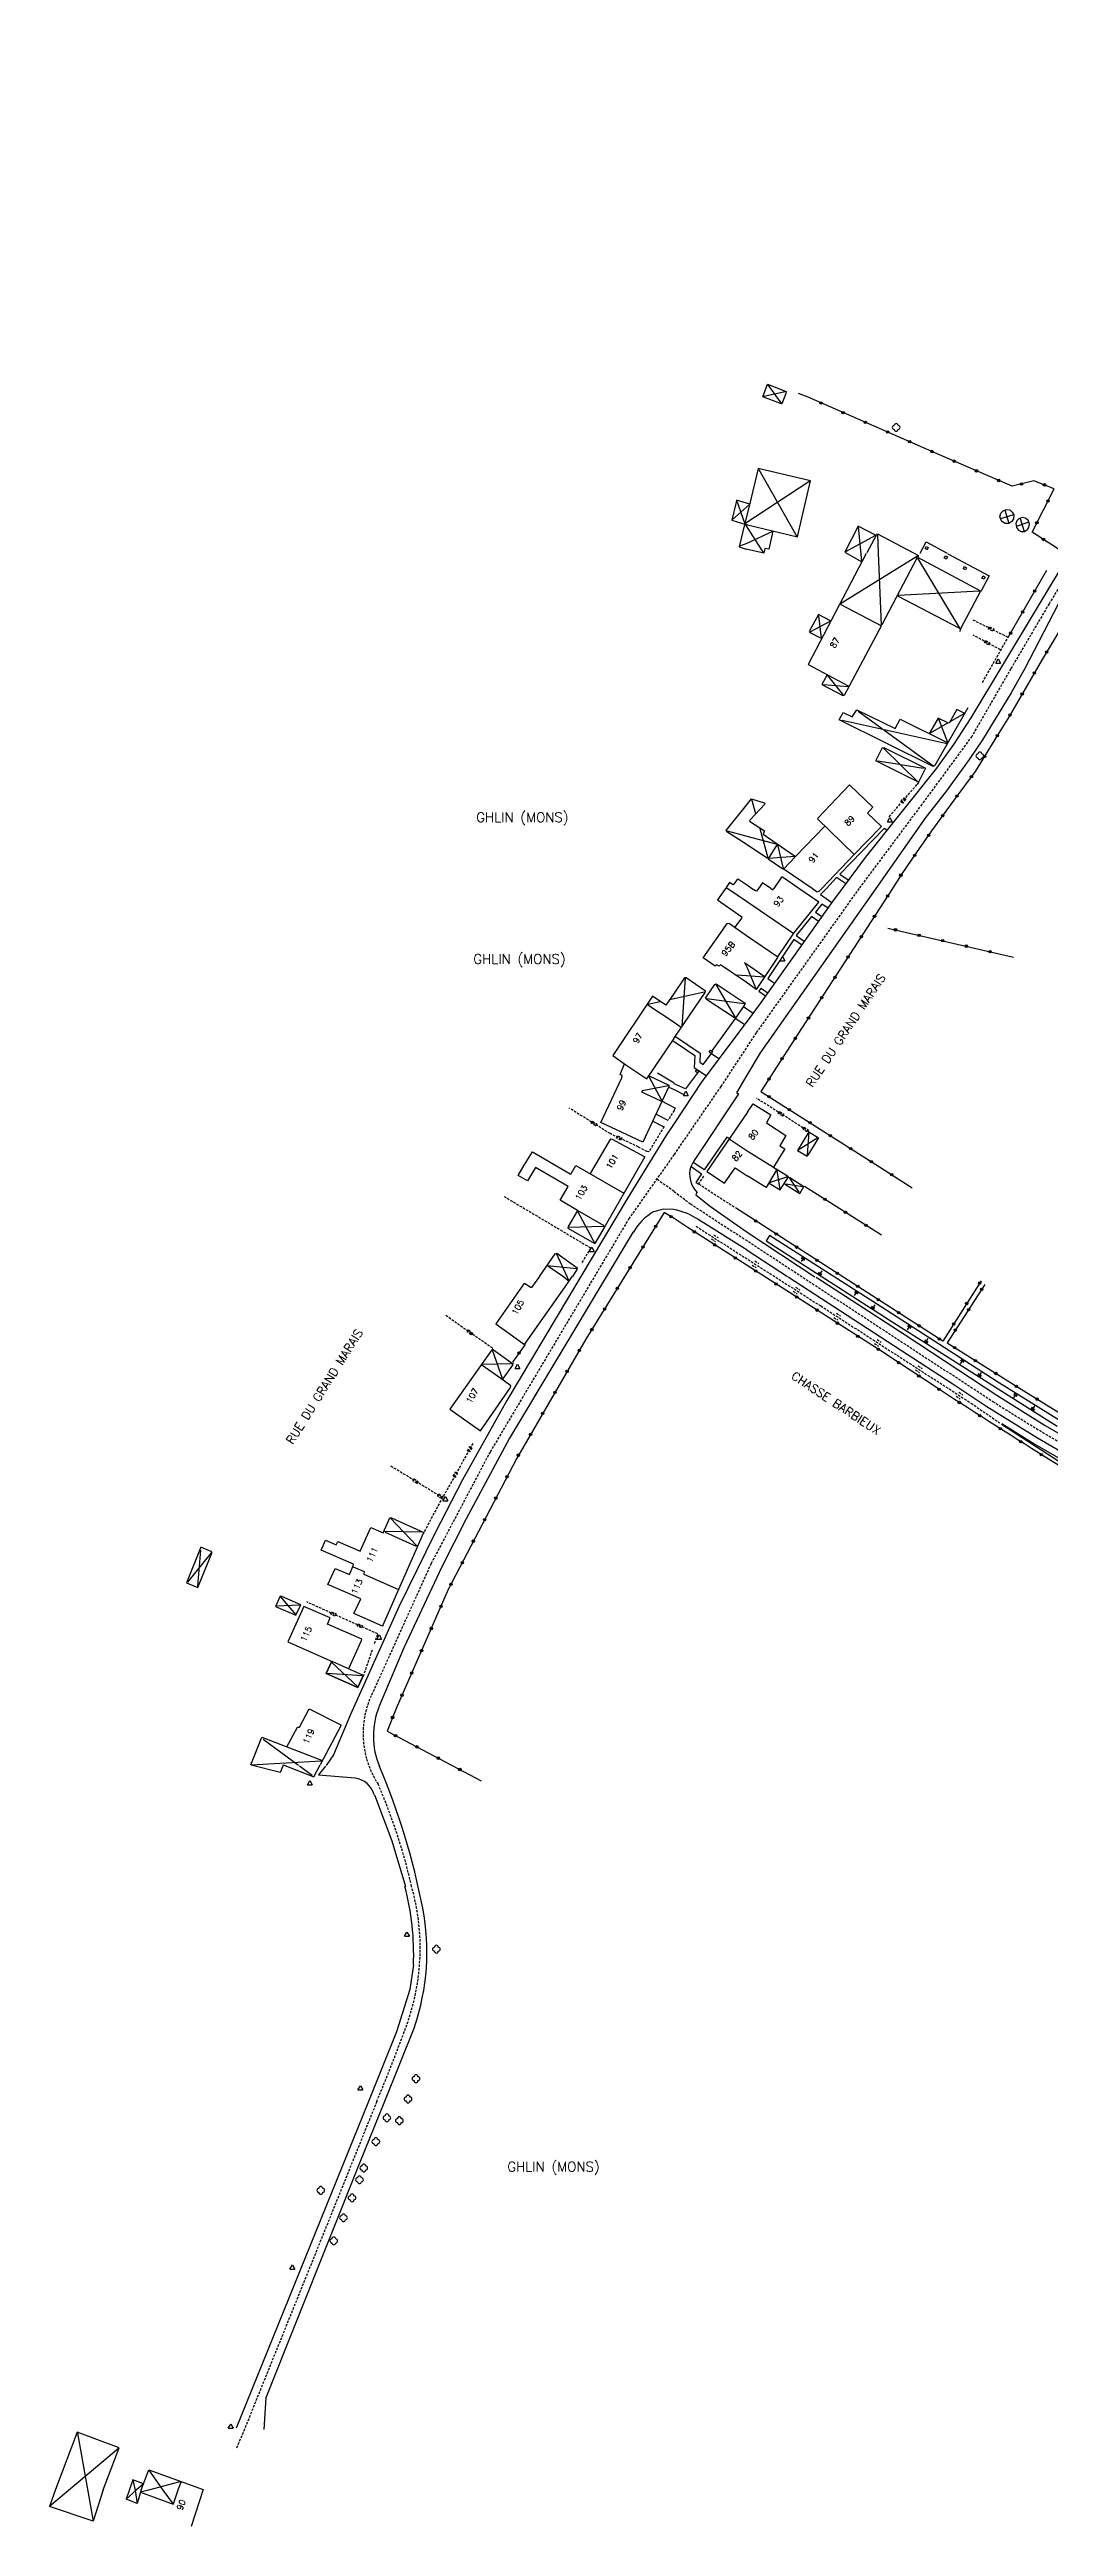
# Model space of a CAD drawing. Header units: millimetres. Extents: x 115017 to 116000, y 128154 to 129000.
# Drawn here: x 115371 to 115578, y 128162 to 128673 of the extents above; entities that cross this region are included whole.
import ezdxf
from ezdxf.enums import TextEntityAlignment as Align

# ---------------------------------------------------------------- set-up
doc = ezdxf.new("R2010")
doc.units = ezdxf.units.MM
doc.linetypes.add('DASHED', pattern=[0.75, 0.5, -0.25])
for name, color, linetype in [('W0001', 6, 'DASHED'), ('W0008', 7, 'CONTINUOUS'), ('W0100', 7, 'CONTINUOUS'), ('W0112', 1, 'DASHED'), ('W0211', 2, 'CONTINUOUS'), ('W0220', 5, 'DASHED'), ('W0300', 7, 'CONTINUOUS'), ('W0310', 3, 'CONTINUOUS'), ('W0322', 7, 'CONTINUOUS'), ('W0471', 7, 'CONTINUOUS'), ('W0980', 7, 'CONTINUOUS'), ('W0989', 7, 'CONTINUOUS'), ('W0991', 7, 'CONTINUOUS')]:
    doc.layers.add(name, color=color, linetype=linetype)
doc.styles.get("Standard").update_dxf_attribs({"font": 'romans.shx', "width": 0.85})

msp = doc.modelspace()

# ---------------------------------------------------------------- linework, layer by layer
at = {"layer": 'W0001'}
for points in [[(115930.58, 128677.53), (115924.97, 128626.89), (115923.65, 128617.47), (115914.77, 128616.44), (115893.81, 128615.41), (115863.09, 128615, -0.055156), (115826.21, 128620.05, -0.02367), (115821.3, 128621.54, 0.014724), (115793.95, 128629.88, 0.034391), (115774.26, 128632.69), (115731.42, 128636.74), (115695.21, 128640.19, 0.144771), (115666.57, 128635.65, 0.047945), (115642.74, 128621.36), (115620.83, 128606.36), (115615.16, 128602.1), (115609.28, 128597.24, 0.059359), (115586.16, 128573.15), (115577.34, 128558.65), (115569.44, 128545.23), (115561.41, 128531.34), (115551.1, 128517.32), (115538.16, 128500)], [(115500, 128445.17), (115490.73, 128432.02), (115462.06, 128383.85), (115449.9, 128360.86), (115437.56, 128333.64, 0.177905), (115436.6, 128320.6, 0.075324), (115438.97, 128315.43, -0.046319), (115445.88, 128294.33, -0.159488), (115444.73, 128265.35, -0.009469), (115438.69, 128250)], [(115500, 128437.56), (115503.4, 128435.01), (115565.78, 128394.26, 0.012851), (115583.88, 128383.35, 0.050188), (115619.28, 128367.17), (115661.75, 128352.32), (115705.15, 128337.08), (115752.26, 128320.52), (115801.64, 128303.1), (115853.07, 128284.86), (115862.91, 128281.54)], [(115438.69, 128250), (115411.42, 128182.5), (115409.72, 128178.47, 0.315305), (115409.72, 128178.47, 0.837911)]]:
    msp.add_lwpolyline(points, format="xyb", dxfattribs=at)
for points in [[(115538.16, 128500), (115516.94, 128470.25), (115509.64, 128459.15), (115500, 128445.17)], [(115500, 128437.56), (115496.41, 128440.08)]]:
    msp.add_lwpolyline(points, dxfattribs=at)
at = {"layer": 'W0008'}
for points in [[(115581.61, 128569.12), (115561.24, 128535.18), (115557.64, 128529.69), (115554.14, 128524.77), (115539.44, 128506.39), (115534.66, 128500)], [(115585.28, 128569.1), (115579.18, 128558.42), (115572.38, 128545.31), (115569.54, 128540.33), (115563.64, 128530.61), (115560.9, 128526.55), (115555.98, 128519.82), (115551.93, 128514.7), (115541.59, 128500)], [(115541.59, 128500), (115517.76, 128466.09), (115515, 128461.55)], [(115534.66, 128500), (115532.66, 128497.33), (115517.75, 128476.31), (115515.07, 128472.65)], [(115515.07, 128472.65), (115505.75, 128460.22), (115500, 128451.54)], [(115512.87, 128457.87), (115513.28, 128457.68), (115503.99, 128443.7), (115503.48, 128442.63)], [(115515, 128461.55), (115512.87, 128457.87)], [(115500, 128451.54), (115498.46, 128449.21), (115490.35, 128436.04), (115480.78, 128420.01)], [(115504.73, 128437.32), (115504.48, 128436.88), (115507.5, 128434.47), (115515.06, 128429.19)], [(115499.87, 128433.85), (115497.79, 128433.88), (115495.83, 128433.34)], [(115515.06, 128425.43), (115505, 128431.81)], [(115491.59, 128429.21), (115486, 128419.97)], [(115515.06, 128429.19), (115529.06, 128419.99)], [(115515.06, 128425.43), (115523.38, 128420.05)], [(115480.78, 128420.01), (115465.54, 128394.45), (115456.35, 128378.1), (115450.65, 128367.09), (115443.23, 128351.97), (115433.29, 128329.78), (115429.75, 128321.49), (115428.23, 128319.27)], [(115486, 128419.98), (115466.08, 128386.74), (115457.13, 128370.1), (115452.1, 128360.23), (115444.3, 128343.5), (115439.18, 128331.49)], [(115523.56, 128419.94), (115557.5, 128397.92), (115564.48, 128393.26), (115574.96, 128386.79), (115584.2, 128381.41)], [(115529.34, 128419.9), (115547.69, 128407.98), (115566.55, 128395.57), (115576.52, 128389.35), (115588.55, 128382.4), (115597.57, 128377.74), (115604.87, 128374.36), (115610.08, 128372.2), (115760.9, 128319.31)], [(115428.14, 128319.15), (115426.69, 128317.33), (115434.27, 128316.71)], [(115438.26, 128313.24), (115441.79, 128303.71), (115444.59, 128294.32)], [(115446.26, 128278.19), (115445.5, 128273.11), (115442.78, 128264.41), (115436.96, 128250)], [(115446.45, 128265.41), (115440.3, 128250)], [(115436.96, 128250), (115436.96, 128250), (115436.96, 128250), (115409.68, 128182.69)], [(115440.3, 128250), (115435.17, 128237.3), (115415.81, 128188.95), (115415.4, 128182.44)]]:
    msp.add_lwpolyline(points, dxfattribs=at)
for centre, radius, start, end in [((115508.59, 128441.14), 5.38, 163.3169, 224.7118), ((115501.21, 128423.92), 10.89, 119.5606, 151.1269), ((115497.41, 128420.28), 13.78, 56.4517, 79.6753), ((115454.12, 128325.35), 16.12, 157.9835, 202.928), ((115433.6, 128311.95), 4.75, 15.1549, 82.3921), ((115304.19, 128261.93), 146.67, 10.9706, 22.928), ((115391.95, 128280.47), 54.36, 357.5582, 14.8193), ((115401.55, 128280.85), 47.49, 341.0058, 10.9166)]:
    msp.add_arc(centre, radius, start, end, dxfattribs=at)
at = {"layer": 'W0100'}
for points in [[(115521.93, 128599.9), (115518.32, 128601.33), (115519.28, 128603.89), (115523.13, 128602.39), (115523.09, 128601.99), (115522.26, 128599.84), (115521.93, 128599.9)], [(115568.29, 128575.23), (115567.57, 128575.63), (115567.22, 128576.57), (115567.42, 128577.36), (115567.86, 128577.82), (115568.47, 128578.06), (115569.23, 128577.99), (115569.76, 128577.56), (115570.05, 128576.96), (115570.01, 128576.16), (115569.65, 128575.62), (115569.07, 128575.23), (115568.29, 128575.23)], [(115573.2, 128574.45), (115573.32, 128575.04), (115573.02, 128575.89), (115572.42, 128576.33), (115571.82, 128576.41), (115571.12, 128576.18), (115570.71, 128575.74), (115570.5, 128575.2), (115570.61, 128574.36), (115571.03, 128573.83), (115571.6, 128573.56), (115572.25, 128573.54), (115572.92, 128573.97), (115573.2, 128574.45)], [(115404.71, 128363), (115404.71, 128363.32), (115402.4, 128364.26), (115399.48, 128356.91), (115401.82, 128355.95), (115404.71, 128363)], [(115419.09, 128354.11), (115418.78, 128354.17), (115417.82, 128352.05), (115422.04, 128350.22), (115423.03, 128352.38), (115419.09, 128354.11)]]:
    msp.add_lwpolyline(points, close=True, dxfattribs=at)
for points in [[(115522.93, 128602.32), (115518.49, 128601.38)], [(115519.34, 128603.76), (115522.16, 128599.89)], [(115514.58, 128575.11), (115515.13, 128574.92), (115525.45, 128572.46), (115528.14, 128583.99), (115517.37, 128586.52), (115515.59, 128579.06), (115514.55, 128574.98)], [(115517.49, 128586.36), (115525.34, 128572.52)], [(115515.62, 128579.19), (115512.9, 128580.02), (115512.8, 128579.63), (115511.9, 128575.88), (115514.57, 128575.09)], [(115512.9, 128580.02), (115514.58, 128575.11)], [(115527.98, 128583.94), (115514.58, 128575.11)], [(115515.62, 128579.19), (115511.9, 128575.88)], [(115514.55, 128574.98), (115513.44, 128570.38), (115514.88, 128569.93)], [(115514.58, 128575.1), (115518.4, 128569.22)], [(115541.54, 128572.81), (115537.97, 128574.68), (115535.22, 128569.28)], [(115569.99, 128577.02), (115567.35, 128576.15)], [(115568.22, 128577.92), (115569.04, 128575.28)], [(115573.16, 128575.48), (115570.56, 128574.57)], [(115571.37, 128576.2), (115572.23, 128573.57)], [(115515, 128571.11), (115513.5, 128570.5)], [(115520.41, 128573.6), (115519.57, 128569.9), (115518.76, 128570.04), (115518.52, 128569.08), (115514.88, 128569.93)], [(115520.3, 128573.54), (115515, 128571.11)], [(115541.54, 128572.71), (115535.22, 128569.28)], [(115538, 128574.49), (115538.64, 128567.41)], [(115541.71, 128572.74), (115539.75, 128569.16)], [(115541.77, 128572.83), (115541.94, 128573.06), (115550.4, 128568.59)], [(115541.93, 128572.84), (115542.09, 128569.16)], [(115539.65, 128569.02), (115527.65, 128546.14), (115535.94, 128541.76)], [(115550.24, 128568.47), (115534.3, 128558.66)], [(115535.22, 128569.28), (115538.74, 128567.3)], [(115542.1, 128569.06), (115542.74, 128554.33)], [(115542.91, 128554.39), (115550.19, 128568.23), (115563.1, 128561.38)], [(115550.4, 128568.59), (115550.19, 128568.23)], [(115550.22, 128568.07), (115559.1, 128553.3), (115558.87, 128552.9)], [(115546.08, 128560.33), (115546.27, 128560.28)], [(115563.03, 128561.26), (115546.21, 128560.39)], [(115546.24, 128560.22), (115558.71, 128553.67)], [(115563.23, 128561.28), (115559.06, 128553.5)], [(115532.25, 128555.17), (115529.8, 128556.44), (115527.9, 128552.93)], [(115532.24, 128555.05), (115528.01, 128552.83)], [(115529.81, 128556.2), (115530.33, 128551.6)], [(115534.27, 128558.59), (115542.78, 128554.14)], [(115527.95, 128552.96), (115528, 128552.74)], [(115528.01, 128552.77), (115530.46, 128551.5)], [(115542.81, 128554.19), (115536.2, 128541.85), (115535.07, 128539.77), (115534.74, 128539.74)], [(115531.56, 128544.01), (115530.51, 128542), (115534.81, 128539.75)], [(115530.84, 128542), (115535.95, 128541.6)], [(115531.67, 128543.88), (115534.94, 128539.79)], [(115560.62, 128537.21), (115553.78, 128525.32), (115553.45, 128525.13), (115534.06, 128534.77), (115534.91, 128536.26), (115536.74, 128535.36)], [(115534.68, 128534.66), (115556.33, 128529.85)], [(115536.74, 128535.36), (115537.7, 128536.81), (115545.58, 128532.97), (115546.64, 128534.85), (115556.31, 128530.06)], [(115537.95, 128536.5), (115543, 128532.86)], [(115559.86, 128536.12), (115558.34, 128536.86), (115556.73, 128534.08), (115556.48, 128534.1), (115554.5, 128535.07), (115552.77, 128532.12)], [(115556.37, 128534.04), (115552.81, 128532.01)], [(115554.56, 128534.93), (115556.4, 128530.14)], [(115559.79, 128535.98), (115557, 128534.41)], [(115550.39, 128521.93), (115541.62, 128526.31), (115543, 128529.06), (115543.42, 128528.94), (115551.86, 128524.76), (115550.44, 128521.91)], [(115543.1, 128528.94), (115550.45, 128521.85)], [(115543.28, 128532.66), (115553.35, 128525.36)], [(115545.62, 128532.99), (115545.62, 128532.99)], [(115552.83, 128532.2), (115552.62, 128531.91)], [(115541.98, 128526.32), (115546.52, 128525.59)], [(115546.71, 128525.56), (115551.44, 128524.8)], [(115536.2, 128521.35), (115529.66, 128514.49), (115529.62, 128514.32), (115537.14, 128506.99), (115530.45, 128500)], [(115536.22, 128521.34), (115541.01, 128516.72), (115539.9, 128515.52), (115542.72, 128512.85), (115542.66, 128512.62), (115537.08, 128506.93)], [(115550.45, 128521.85), (115550.14, 128521.41)], [(115515.15, 128517.48), (115510.65, 128511.93), (115510.97, 128511.68)], [(115515.13, 128517.45), (115516.01, 128518.49), (115518.81, 128517.54)], [(115518.82, 128517.46), (115515.67, 128514.16), (115515.56, 128513.89), (115518.65, 128511.85), (115518.36, 128511.18), (115525.07, 128506.58), (115522.65, 128504.03)], [(115516, 128518.39), (115516.81, 128515.43)], [(115510.89, 128511.72), (115515.09, 128509.03)], [(115510.93, 128511.9), (115515.03, 128510.8)], [(115515.03, 128510.8), (115521, 128509.19)], [(115515.09, 128509.03), (115519.31, 128506.23)], [(115517.68, 128512.36), (115519.38, 128506.29)], [(115521.19, 128508.95), (115519.41, 128506.13), (115522.45, 128504.07)], [(115521.32, 128508.96), (115522.53, 128504.13)], [(115531.12, 128512.83), (115524.99, 128506.51)], [(115524.9, 128506.55), (115519.5, 128506.19)], [(115528.47, 128500), (115522.54, 128504.02)], [(115510.59, 128500), (115508.96, 128497.65), (115513.95, 128494.17), (115513.92, 128493.89), (115512.53, 128492)], [(115510.79, 128500.28), (115510.59, 128500)], [(115515.13, 128500.59), (115513.3, 128501.86), (115513.07, 128501.89), (115512.21, 128500.73), (115511.45, 128501.19), (115510.78, 128500.22), (115511.1, 128500)], [(115511.1, 128500), (115514.94, 128497.38)], [(115516, 128500), (115515.13, 128500.59)], [(115517.41, 128500), (115517.02, 128499.43), (115516.78, 128499.47), (115516, 128500)], [(115519.96, 128500), (115518.22, 128501.16), (115517.41, 128500)], [(115519.96, 128500), (115520.35, 128499.73), (115520.58, 128500)], [(115525.74, 128500), (115522.36, 128502.29), (115522.18, 128502.29), (115520.58, 128500)], [(115521.41, 128485.87), (115524.74, 128490.75), (115529.88, 128497.18), (115525.74, 128500)], [(115530.45, 128500), (115529.86, 128499.37), (115529.55, 128499.26), (115528.47, 128500)], [(115514.94, 128497.38), (115524.68, 128490.73)], [(115514.85, 128480.65), (115509.59, 128484.27), (115509.34, 128484), (115508.77, 128484.28), (115508.5, 128483.97), (115506, 128485.72), (115511.06, 128492.85), (115511.42, 128492.75), (115514.94, 128490.3)], [(115514.94, 128490.3), (115521.41, 128485.92)], [(115514.53, 128484.72), (115515.15, 128484.31)], [(115514.53, 128484.72), (115515.12, 128483.51)], [(115521.44, 128485.94), (115521.35, 128485.74), (115516.97, 128479.19), (115514.85, 128480.65)], [(115515.12, 128483.52), (115516.86, 128479.39)], [(115515.13, 128484.33), (115518.56, 128481.92)], [(115500, 128478.44), (115498.31, 128475.97), (115495.59, 128477.78), (115487.39, 128465.55), (115490.05, 128463.67), (115490.05, 128463.67)], [(115499.99, 128469.05), (115506.43, 128478.55), (115506.5, 128478.85), (115502.48, 128481.6), (115502.17, 128481.58), (115500, 128478.44)], [(115506.35, 128478.55), (115506.22, 128478.64), (115500, 128477.24)], [(115502.33, 128481.58), (115501.58, 128471.58)], [(115506.73, 128477.2), (115506.52, 128477.41), (115508.4, 128480.21), (115508.66, 128480.32), (115514.64, 128476.39), (115514.54, 128476.03), (115512.66, 128473.27)], [(115508.61, 128480.19), (115512.63, 128473.42)], [(115512.86, 128482.19), (115514.96, 128482.07)], [(115514.96, 128482.07), (115518.52, 128481.8)], [(115494.59, 128476.02), (115500, 128472.41)], [(115497.13, 128476.62), (115494.63, 128476.09)], [(115500, 128477.24), (115499.1, 128477.03)], [(115506.7, 128477.2), (115512.48, 128473.37)], [(115506.73, 128477.35), (115514.48, 128476.29)], [(115490.05, 128463.67), (115494.39, 128460.75), (115500, 128469.06)], [(115500, 128472.41), (115501.56, 128471.37)], [(115494.84, 128461.35), (115498.93, 128459.47), (115498.95, 128459.15), (115493.58, 128447.73), (115484.92, 128451.79), (115489.26, 128460.98), (115489.33, 128461.43), (115488.86, 128461.66), (115489.8, 128463.86)], [(115493.47, 128458.29), (115493.31, 128458.07), (115497.28, 128456.24)], [(115498.85, 128459.34), (115493.45, 128458.27)], [(115494.8, 128461.22), (115497.47, 128456.26)], [(115498.94, 128459.08), (115500, 128458.54)], [(115500, 128458.54), (115502.01, 128457.52)], [(115515.16, 128453.86), (115506.75, 128441.64), (115510.44, 128439.23), (115512.63, 128442.41), (115515.09, 128440.77)], [(115515.16, 128453.86), (115516.31, 128455.62), (115519.99, 128453.33), (115519.06, 128451.68), (115523.08, 128449.11), (115521.8, 128446.96), (115522.82, 128446.32), (115520.54, 128442.57)], [(115482.75, 128441.25), (115486.94, 128448.38), (115487.25, 128448.34), (115493.95, 128444.66), (115485.83, 128430.48), (115483.66, 128426.83)], [(115511.4, 128448.39), (115515.09, 128445.91)], [(115527.8, 128449.81), (115525.47, 128446.01), (115527.43, 128444.81), (115527.59, 128445.14)], [(115529.67, 128448.6), (115525.6, 128446.03)], [(115527.8, 128449.81), (115527.43, 128445.07)], [(115527.8, 128449.81), (115529.8, 128448.59), (115527.6, 128445.05)], [(115485.58, 128430.48), (115480.08, 128433.62), (115476.51, 128435.76), (115478.15, 128438.58), (115471.45, 128442.49), (115469.81, 128439.75), (115467.86, 128440.84), (115469.1, 128442.99), (115470.78, 128445.72), (115478.59, 128441.17), (115478.75, 128441.15), (115479.78, 128442.9), (115489.66, 128437.17)], [(115515.09, 128445.91), (115520.52, 128442.55), (115521.25, 128442.02)], [(115519.61, 128439.23), (115521.91, 128437.86), (115523.6, 128440.54), (115521.09, 128442.15)], [(115521.05, 128441.9), (115518.98, 128438.4), (115515.09, 128440.77)], [(115523.38, 128440.56), (115519.6, 128439.32)], [(115521.19, 128441.89), (115521.8, 128437.99)], [(115522.78, 128439.11), (115523.06, 128438.97)], [(115522.98, 128438.99), (115525.94, 128437.16), (115526.8, 128438.58)], [(115523.03, 128439.13), (115526.49, 128438.61)], [(115523.57, 128440.49), (115523.92, 128440.37)], [(115523.78, 128440.27), (115525.77, 128437.38)], [(115523.86, 128440.43), (115526.78, 128438.59)], [(115480.01, 128433.46), (115478.2, 128430.34), (115478.13, 128430.02), (115483.66, 128426.83)], [(115480.06, 128433.47), (115483.66, 128426.83)], [(115485.54, 128430.35), (115478.18, 128430.13)], [(115472.25, 128420.05), (115475.5, 128424.7), (115475.8, 128424.86), (115480.04, 128421.85), (115479.99, 128421.5), (115479.04, 128420.06)], [(115473.84, 128422.32), (115479.99, 128421.67)], [(115473.92, 128422.28), (115474.18, 128422.11)], [(115474.18, 128422.11), (115477, 128420.14)], [(115475.76, 128424.7), (115478.34, 128419.15)], [(115472.25, 128420.05), (115470.62, 128417.76), (115470.38, 128417.76), (115469.32, 128418.49), (115469.03, 128418.54), (115463.24, 128410.3), (115469.19, 128406.05), (115477.55, 128417.89), (115479.06, 128420.12)], [(115476.98, 128420.15), (115478.31, 128419.15)], [(115462.4, 128404.95), (115453.75, 128392.69), (115460.08, 128388.21), (115466.3, 128397.19), (115466.36, 128397.47), (115464.27, 128398.99), (115460.35, 128401.77)], [(115466.62, 128402), (115460.37, 128401.87)], [(115462.47, 128404.9), (115464.6, 128398.9)], [(115462.5, 128405.1), (115466.72, 128402.12)], [(115466.77, 128402.23), (115466.68, 128401.78), (115464.64, 128398.88)], [(115440.06, 128348.19), (115439.91, 128347.95), (115434, 128350.61), (115435.39, 128353.62), (115428.62, 128356.55), (115430.12, 128359.85), (115433.04, 128358.59), (115433.86, 128360.38), (115433.93, 128360.73), (115427.2, 128363.65), (115428.1, 128365.67), (115430.31, 128364.72), (115430.66, 128365.42), (115435.26, 128363.44), (115437.47, 128368.34), (115440, 128367.23), (115441.41, 128370.27), (115441.74, 128370.3), (115448.42, 128367.3)], [(115448.3, 128367.09), (115439.92, 128348.15)], [(115448.05, 128367.32), (115440.14, 128367.5)], [(115440.43, 128367.33), (115446.81, 128364.47)], [(115441.51, 128370.26), (115446.96, 128364.55)], [(115404.57, 128363.09), (115399.67, 128357.02)], [(115402.38, 128363.66), (115401.76, 128356.23)], [(115433.83, 128360.2), (115436.08, 128359.21), (115436, 128358.71), (115443.16, 128355.52)], [(115422.78, 128352.32), (115418.05, 128352.1)], [(115418.8, 128354.07), (115422.04, 128350.32)], [(115432.91, 128339.27), (115435.54, 128345.03), (115435.59, 128345.28), (115428.52, 128348.36), (115429.12, 128349.71), (115423.66, 128352.05), (115420.33, 128344.77), (115429.48, 128340.69)], [(115428.27, 128338.2), (115429.42, 128340.74)], [(115429.37, 128340.63), (115428.27, 128338.2), (115434.81, 128335.35), (115435.99, 128337.93)], [(115429.38, 128340.57), (115434.81, 128335.47)], [(115429.41, 128340.74), (115435.92, 128337.9)], [(115429.42, 128340.74), (115435.92, 128337.9)], [(115434.81, 128335.35), (115428.27, 128338.2)], [(115428.49, 128338.28), (115435.73, 128337.79)], [(115436.03, 128337.99), (115434.81, 128335.35)], [(115420.18, 128323.11), (115422.36, 128327.19), (115422.77, 128327.17), (115424.74, 128330.97), (115431.28, 128327.64), (115431.27, 128327.42), (115426.99, 128319.37)], [(115412.72, 128319.38), (115414.97, 128325.07), (115427.3, 128320.34)], [(115415.28, 128324.7), (115422.59, 128319.33)], [(115427.22, 128320.18), (115412.78, 128319.35), (115412.78, 128319.35), (115412.78, 128319.35)], [(115419.35, 128319.14), (115418.8, 128317.8), (115412.78, 128319.35)], [(115419.39, 128319.37), (115419.35, 128319.18)], [(115419.39, 128319.37), (115425.7, 128316.92), (115426.99, 128319.37)], [(115422.78, 128319.21), (115425.35, 128317.26)], [(115382.27, 128169.99), (115385.58, 128178.63), (115376.89, 128181.89), (115372.44, 128170.06)], [(115377, 128181.68), (115380.2, 128163.54)], [(115385.45, 128178.5), (115371.21, 128166.58)], [(115388.42, 128172.06), (115387.05, 128168.05)], [(115388.42, 128172.06), (115388.86, 128169.86)], [(115390.61, 128171.26), (115388.42, 128172.06)], [(115390.14, 128169.99), (115391.68, 128174.15), (115402.92, 128170.1)], [(115398.09, 128171.64), (115391.64, 128169.96)], [(115391.69, 128174.02), (115394.58, 128169.9)], [(115398.33, 128171.74), (115397.75, 128170.12)], [(115372.44, 128170.06), (115371.21, 128166.58)], [(115380.2, 128163.54), (115371.21, 128166.58)], [(115382.27, 128169.99), (115380.2, 128163.54)], [(115389.1, 128169.9), (115387.05, 128168.05)], [(115389.26, 128167.18), (115387.05, 128168.05)], [(115388.86, 128169.89), (115389.26, 128167.18)], [(115390.61, 128171.26), (115389.1, 128169.9)], [(115390.14, 128169.99), (115389.26, 128167.18)], [(115392.15, 128170.1), (115389.96, 128169.5)], [(115389.99, 128169.51), (115396.71, 128167.03)], [(115394.58, 128169.9), (115396.71, 128167.03)], [(115397.75, 128170.12), (115396.71, 128167.03)], [(115402.92, 128170.1), (115400.39, 128162.45)]]:
    msp.add_lwpolyline(points, dxfattribs=at)
at = {"layer": 'W0112'}
for p, q in [((115551.76, 128570.02), (115551.99, 128570.47)), ((115552.21, 128569.79), (115551.76, 128570.02)), ((115551.99, 128570.47), (115552.44, 128570.24)), ((115552.44, 128570.24), (115552.21, 128569.79)), ((115555.71, 128568.11), (115555.95, 128568.55)), ((115556.15, 128567.87), (115555.71, 128568.11)), ((115555.95, 128568.55), (115556.39, 128568.31)), ((115556.39, 128568.31), (115556.15, 128567.87)), ((115559.66, 128565.87), (115559.89, 128566.31)), ((115560.11, 128565.63), (115559.66, 128565.87)), ((115559.89, 128566.31), (115560.34, 128566.08)), ((115560.34, 128566.08), (115560.11, 128565.63)), ((115563.5, 128563.95), (115563.74, 128564.39)), ((115563.95, 128563.71), (115563.5, 128563.95)), ((115563.74, 128564.39), (115564.18, 128564.16)), ((115564.18, 128564.16), (115563.95, 128563.71)), ((115564, 128550.66), (115564.24, 128551.1)), ((115564.88, 128550.19), (115564, 128550.66)), ((115564.24, 128551.1), (115565.12, 128550.63)), ((115564.82, 128553.46), (115565.04, 128553.91)), ((115565.72, 128553.02), (115564.82, 128553.46)), ((115565.12, 128550.63), (115564.88, 128550.19)), ((115565.04, 128553.91), (115565.94, 128553.47)), ((115565.94, 128553.47), (115565.72, 128553.02)), ((115546.78, 128517.93), (115547.43, 128518.69)), ((115547.43, 128518.69), (115547.81, 128518.36)), ((115547.16, 128517.6), (115546.78, 128517.93)), ((115547.81, 128518.36), (115547.16, 128517.6)), ((115504.45, 128462.24), (115504.71, 128462.66)), ((115504.71, 128462.66), (115505.14, 128462.39)), ((115505.14, 128462.39), (115504.87, 128461.97)), ((115507.22, 128466.29), (115507.51, 128466.69)), ((115507.63, 128466), (115507.22, 128466.29)), ((115507.51, 128466.69), (115507.92, 128466.4)), ((115507.92, 128466.4), (115507.63, 128466)), ((115504.87, 128461.97), (115504.45, 128462.24)), ((115521.51, 128453.61), (115521.78, 128454.03)), ((115522.35, 128453.07), (115521.51, 128453.61)), ((115521.78, 128454.03), (115522.62, 128453.49)), ((115522.62, 128453.49), (115522.35, 128453.07)), ((115482.94, 128451.6), (115483.2, 128452.02)), ((115483.79, 128451.07), (115482.94, 128451.6)), ((115483.2, 128452.02), (115484.05, 128451.49)), ((115484.05, 128451.49), (115483.79, 128451.07)), ((115488.14, 128448.57), (115488.35, 128449.02)), ((115489.05, 128448.15), (115488.14, 128448.57)), ((115488.35, 128449.02), (115489.26, 128448.6)), ((115489.26, 128448.6), (115489.05, 128448.15)), ((115526.57, 128450.39), (115526.84, 128450.81)), ((115527.42, 128449.85), (115526.57, 128450.39)), ((115526.84, 128450.81), (115527.69, 128450.28)), ((115527.69, 128450.28), (115527.42, 128449.85)), ((115457.32, 128408.6), (115457.61, 128409.01)), ((115458.14, 128408.03), (115457.32, 128408.6)), ((115457.61, 128409.01), (115458.43, 128408.44)), ((115458.43, 128408.44), (115458.14, 128408.03)), ((115457.38, 128384.11), (115457.87, 128384.99)), ((115457.82, 128383.87), (115457.38, 128384.11)), ((115458.3, 128384.74), (115457.82, 128383.87)), ((115457.87, 128384.99), (115458.3, 128384.74)), ((115446.12, 128377.91), (115446.38, 128378.34)), ((115446.97, 128377.39), (115446.12, 128377.91)), ((115446.38, 128378.34), (115447.23, 128377.81)), ((115447.23, 128377.81), (115446.97, 128377.39)), ((115454.46, 128378.87), (115454.95, 128379.75)), ((115454.89, 128378.63), (115454.46, 128378.87)), ((115455.38, 128379.5), (115454.89, 128378.63)), ((115454.95, 128379.75), (115455.38, 128379.5)), ((115451.23, 128374.78), (115451.5, 128375.21)), ((115452.09, 128374.26), (115451.23, 128374.78)), ((115451.5, 128375.21), (115452.35, 128374.69)), ((115452.35, 128374.69), (115452.09, 128374.26)), ((115429.17, 128350.47), (115429.38, 128350.93)), ((115430.08, 128350.06), (115429.17, 128350.47)), ((115429.38, 128350.93), (115430.29, 128350.52)), ((115430.29, 128350.52), (115430.08, 128350.06)), ((115434.64, 128348.01), (115434.85, 128348.46)), ((115435.55, 128347.6), (115434.64, 128348.01)), ((115434.85, 128348.46), (115435.76, 128348.05)), ((115435.76, 128348.05), (115435.55, 128347.6))]:
    msp.add_line(p, q, dxfattribs=at)
for points in [[(115568.87, 128551.75), (115561.71, 128555.27)], [(115567.27, 128549.19), (115561.71, 128552.18)], [(115563.62, 128542.46), (115568.79, 128551.55)], [(115544.38, 128514.77), (115550.36, 128521.7)], [(115492.63, 128446.74), (115486.82, 128449.47), (115478.4, 128454.72)], [(115500, 128454.26), (115498.82, 128452.29)], [(115500, 128454.23), (115500.29, 128454.69)], [(115527.83, 128449.89), (115517, 128456.77)], [(115497.94, 128450.91), (115494.8, 128445.74), (115494.47, 128445.8)], [(115492.59, 128446.74), (115492.59, 128446.74), (115494.53, 128445.77)], [(115506.11, 128440.69), (115505.05, 128439.1)], [(115505.08, 128439.11), (115512.61, 128434.25)], [(115464.94, 128436.54), (115482.82, 128425.91)], [(115482.82, 128425.91), (115480.87, 128422.7)], [(115462.55, 128405.25), (115452.95, 128411.96)], [(115458.51, 128385.63), (115452.27, 128374.44), (115441.55, 128380.99)], [(115452.25, 128374.54), (115448.3, 128367.09)], [(115438.9, 128346.37), (115424.26, 128352.96)], [(115438.83, 128346.26), (115438.16, 128344.26)], [(115437.73, 128343.02), (115436.03, 128337.99)]]:
    msp.add_lwpolyline(points, dxfattribs=at)
at = {"layer": 'W0211'}
for p, q in [((115526.28, 128423.09), (115526.82, 128423.93)), ((115526.31, 128423.67), (115526.58, 128424.09)), ((115526.79, 128423.36), (115527.06, 128423.78)), ((115529.95, 128420.94), (115529.68, 128420.52)), ((115530.46, 128421.21), (115529.92, 128420.36)), ((115530.43, 128420.63), (115530.16, 128420.21)), ((115537.23, 128416.09), (115537.77, 128416.93)), ((115537.26, 128416.67), (115537.53, 128417.09)), ((115537.75, 128416.36), (115538.02, 128416.78)), ((115540.89, 128413.92), (115540.62, 128413.5)), ((115541.4, 128414.19), (115540.86, 128413.34)), ((115541.37, 128413.61), (115541.1, 128413.19)), ((115548.17, 128409.07), (115548.71, 128409.91)), ((115548.2, 128409.64), (115548.47, 128410.06)), ((115548.68, 128409.33), (115548.95, 128409.75)), ((115551.86, 128406.95), (115551.59, 128406.53)), ((115552.37, 128407.22), (115551.83, 128406.37)), ((115552.34, 128406.64), (115552.08, 128406.22)), ((115559.09, 128402.02), (115559.63, 128402.86)), ((115559.12, 128402.59), (115559.39, 128403.01)), ((115559.61, 128402.28), (115559.88, 128402.7)), ((115562.85, 128400.01), (115562.58, 128399.59)), ((115563.36, 128400.28), (115562.83, 128399.44)), ((115563.34, 128399.71), (115563.07, 128399.28)), ((115570.09, 128395.61), (115570.36, 128396.03)), ((115570.07, 128395.03), (115570.6, 128395.88)), ((115570.58, 128395.3), (115570.85, 128395.73)), ((115573.85, 128393.08), (115573.58, 128392.65)), ((115574.36, 128393.35), (115573.82, 128392.5)), ((115574.33, 128392.77), (115574.07, 128392.35))]:
    msp.add_line(p, q, dxfattribs=at)
for points in [[(115519.71, 128428.48), (115518.98, 128427.39)], [(115518.98, 128427.39), (115545.36, 128410.46)], [(115542.69, 128413.79), (115519.71, 128428.48)], [(115566.6, 128398.36), (115542.69, 128413.79)], [(115545.36, 128410.46), (115579.04, 128389.21)], [(115588.19, 128384.97), (115566.6, 128398.36)], [(115567.52, 128389.59), (115580.11, 128381.47), (115588.69, 128376.5)], [(115567.62, 128389.72), (115574.39, 128385.5), (115584.77, 128379.51), (115593.98, 128374.62), (115604.52, 128369.71), (115610.11, 128367.5), (115648.97, 128353.3)]]:
    msp.add_lwpolyline(points, dxfattribs=at)
at = {"layer": 'W0220'}
for p, q in [((115507.69, 128427.77), (115508.53, 128427.23)), ((115508.22, 128428.61), (115509.07, 128428.08)), ((115516.11, 128422.39), (115516.96, 128421.85)), ((115516.65, 128423.23), (115517.49, 128422.7)), ((115524.54, 128417.01), (115525.39, 128416.47)), ((115525.08, 128417.85), (115525.92, 128417.31)), ((115532.96, 128411.61), (115533.8, 128411.07)), ((115533.5, 128412.45), (115534.34, 128411.91)), ((115541.9, 128407.03), (115542.74, 128406.49)), ((115541.36, 128406.19), (115542.2, 128405.65)), ((115550.31, 128401.61), (115551.15, 128401.07)), ((115549.76, 128400.77), (115550.6, 128400.23)), ((115558.71, 128396.19), (115559.55, 128395.64)), ((115558.17, 128395.35), (115559.01, 128394.8))]:
    msp.add_line(p, q, dxfattribs=at)
msp.add_lwpolyline([(115504.54, 128430.37), (115530.25, 128413.96), (115561.29, 128393.92), (115567.14, 128389.89)], dxfattribs=at)
at = {"layer": 'W0300'}
for centre, start, end in [((115545.42, 128595), 90, 270), ((115545.82, 128595.4), 0, 180), ((115546.22, 128595), 270, 90), ((115545.82, 128594.6), 180, 0), ((115562.67, 128527.31), 90, 270), ((115563.07, 128527.71), 0, 180), ((115563.07, 128526.91), 180, 0), ((115563.47, 128527.31), 270, 90), ((115450.59, 128281.41), 90, 270), ((115450.99, 128281.81), 0, 180), ((115450.99, 128281.01), 180, 0), ((115451.39, 128281.41), 270, 90), ((115446.39, 128254.72), 90, 270), ((115446.79, 128255.12), 0, 180), ((115446.79, 128254.32), 180, 0), ((115447.19, 128254.72), 270, 90), ((115444.75, 128250.54), 90, 270), ((115445.15, 128250.94), 0, 180), ((115445.15, 128250.14), 180, 0), ((115445.55, 128250.54), 270, 90), ((115440.39, 128246.66), 90, 270), ((115440.79, 128247.06), 0, 180), ((115440.79, 128246.26), 180, 0), ((115441.19, 128246.66), 270, 90), ((115442.96, 128246.07), 90, 270), ((115443.36, 128246.47), 0, 180), ((115443.36, 128245.67), 180, 0), ((115443.76, 128246.07), 270, 90), ((115438.11, 128241.75), 90, 270), ((115438.51, 128242.15), 0, 180), ((115438.51, 128241.35), 180, 0), ((115438.91, 128241.75), 270, 90), ((115434.74, 128233.9), 90, 270), ((115435.14, 128234.3), 0, 180), ((115435.14, 128233.5), 180, 0), ((115435.62, 128236.32), 90, 270), ((115435.54, 128233.9), 270, 90), ((115436.02, 128236.72), 0, 180), ((115436.02, 128235.92), 180, 0), ((115436.42, 128236.32), 270, 90), ((115426.74, 128231.71), 90, 270), ((115427.14, 128232.11), 0, 180), ((115427.14, 128231.31), 180, 0), ((115427.54, 128231.71), 270, 90), ((115433.2, 128230.17), 90, 270), ((115433.6, 128230.57), 0, 180), ((115433.6, 128229.77), 180, 0), ((115434, 128230.17), 270, 90), ((115431.43, 128226.06), 90, 270), ((115431.83, 128226.46), 0, 180), ((115431.83, 128225.66), 180, 0), ((115432.23, 128226.06), 270, 90), ((115429.43, 128221.3), 90, 270), ((115429.83, 128221.7), 0, 180), ((115429.83, 128220.9), 180, 0), ((115430.23, 128221.3), 270, 90)]:
    msp.add_arc(centre, 0.4, start, end, dxfattribs=at)
at = {"layer": 'W0310'}
for points in [[(115512.64, 128473.23), (115507.83, 128466.55)], [(115496.58, 128461.99), (115500, 128459.93)], [(115504.87, 128462), (115502.38, 128458.72), (115500, 128459.71)]]:
    msp.add_lwpolyline(points, dxfattribs=at)
at = {"layer": 'W0322'}
for points in [[(115661.35, 128660.86), (115670.69, 128649.3), (115671.18, 128645.42), (115667.97, 128640.85), (115653.96, 128631.53), (115618.37, 128608.11), (115612.83, 128604.13), (115605.34, 128597.62), (115595.81, 128588.98), (115586.67, 128579.75), (115583.26, 128575.76), (115579.27, 128569.94), (115573.83, 128573.43), (115578.4, 128582.37), (115574.22, 128584.02), (115569.74, 128582.86), (115554.28, 128589.56), (115527.63, 128601.22), (115525.69, 128601.99)], [(115568.87, 128551.64), (115576.87, 128565.61)], [(115545.06, 128500), (115524.67, 128468.58), (115517.92, 128458.17), (115542.4, 128442.6), (115549.1, 128438.31)], [(115544.06, 128491.84), (115570.04, 128485.85)], [(115542.8, 128428.52), (115526.91, 128438.6)], [(115500, 128431.96), (115497.99, 128433.21), (115481.83, 128407.15), (115467.48, 128382.48), (115453.45, 128355.52), (115442.7, 128331.02), (115440.82, 128326.35), (115460.26, 128316.11)], [(115563.32, 128419.11), (115555.42, 128406.73), (115512.66, 128434.18)], [(115564.12, 128418.41), (115556.32, 128406.33), (115572.11, 128396.45), (115586.17, 128387.8), (115589.66, 128385.7), (115596.66, 128382.01), (115604.25, 128378.52), (115612.85, 128375.42), (115623.74, 128371.53), (115627.34, 128370.43), (115666.51, 128356.76), (115679.1, 128352.27), (115708.57, 128341.99), (115712.27, 128352.17)], [(115469.27, 128406.05), (115466.71, 128402.38)]]:
    msp.add_lwpolyline(points, dxfattribs=at)
for points in [[(115618.74, 128597.58), (115617.97, 128594.5), (115614.11, 128595.36), (115600.06, 128582.78, 0.075534), (115582.84, 128558.73), (115575.9, 128547.18), (115569.14, 128535.46), (115566.74, 128531.61), (115562.11, 128524.08), (115557.91, 128518.43), (115553.12, 128511.84), (115549.95, 128507.31), (115546.95, 128503.03), (115545.06, 128500)], [(115645.96, 128340.76), (115648.89, 128351.33), (115625.1, 128359.89), (115610.48, 128365.43, -0.043636), (115578.13, 128381.84, -0.005357), (115554.74, 128396.74), (115542.65, 128404.7), (115502.73, 128430.17), (115500, 128431.96)]]:
    msp.add_lwpolyline(points, format="xyb", dxfattribs=at)
for centre, radius in [((115530.3, 128600.05), 0.25), ((115530.3, 128600.05), 0.15), ((115534.88, 128598.05), 0.25), ((115534.88, 128598.05), 0.15), ((115539.46, 128596.04), 0.25), ((115539.46, 128596.04), 0.15), ((115544.04, 128594.04), 0.25), ((115544.04, 128594.04), 0.15), ((115548.62, 128592.04), 0.25), ((115548.62, 128592.04), 0.15), ((115553.2, 128590.03), 0.25), ((115553.2, 128590.03), 0.15), ((115557.79, 128588.04), 0.25), ((115557.79, 128588.04), 0.15), ((115562.37, 128586.05), 0.25), ((115562.37, 128586.05), 0.15), ((115566.96, 128584.06), 0.25), ((115566.96, 128584.06), 0.15), ((115571.65, 128583.35), 0.25), ((115571.65, 128583.35), 0.15), ((115576.4, 128583.16), 0.25), ((115576.4, 128583.16), 0.15), ((115577.1, 128579.83), 0.25), ((115577.1, 128579.83), 0.15), ((115574.83, 128575.38), 0.25), ((115574.83, 128575.38), 0.15), ((115576.19, 128571.91), 0.25), ((115576.19, 128571.91), 0.15), ((115574.39, 128561.27), 0.25), ((115574.39, 128561.27), 0.15), ((115571.9, 128556.94), 0.25), ((115571.9, 128556.94), 0.15), ((115569.41, 128552.6), 0.25), ((115569.41, 128552.6), 0.15), ((115574.3, 128544.41), 0.25), ((115574.3, 128544.41), 0.15), ((115576.83, 128548.72), 0.25), ((115576.83, 128548.72), 0.15), ((115571.8, 128540.08), 0.25), ((115571.8, 128540.08), 0.15), ((115569.3, 128535.75), 0.25), ((115569.3, 128535.75), 0.15), ((115566.67, 128531.5), 0.25), ((115566.67, 128531.5), 0.15), ((115564.05, 128527.24), 0.25), ((115564.05, 128527.24), 0.15), ((115558.36, 128519.03), 0.25), ((115558.36, 128519.03), 0.15), ((115561.34, 128523.04), 0.25), ((115561.34, 128523.04), 0.15), ((115555.41, 128514.99), 0.25), ((115555.41, 128514.99), 0.15), ((115552.49, 128510.94), 0.25), ((115552.49, 128510.94), 0.15), ((115549.62, 128506.84), 0.25), ((115549.62, 128506.84), 0.15), ((115544.06, 128498.46), 0.25), ((115544.06, 128498.46), 0.15), ((115546.77, 128502.73), 0.25), ((115546.77, 128502.73), 0.15), ((115541.34, 128494.27), 0.25), ((115541.34, 128494.27), 0.15), ((115538.62, 128490.08), 0.25), ((115538.62, 128490.08), 0.15), ((115545.67, 128491.47), 0.25), ((115545.67, 128491.47), 0.15), ((115550.55, 128490.34), 0.25), ((115550.55, 128490.34), 0.15), ((115555.42, 128489.22), 0.25), ((115555.42, 128489.22), 0.15), ((115560.29, 128488.1), 0.25), ((115560.29, 128488.1), 0.15), ((115535.9, 128485.88), 0.25), ((115535.9, 128485.88), 0.15), ((115565.16, 128486.97), 0.25), ((115565.16, 128486.97), 0.15), ((115530.45, 128477.49), 0.25), ((115533.18, 128481.69), 0.25), ((115533.18, 128481.69), 0.15), ((115527.73, 128473.3), 0.25), ((115527.73, 128473.3), 0.15), ((115530.45, 128477.49), 0.15), ((115525.01, 128469.11), 0.25), ((115525.01, 128469.11), 0.15), ((115522.29, 128464.91), 0.25), ((115522.29, 128464.91), 0.15), ((115519.57, 128460.71), 0.25), ((115519.58, 128457.11), 0.25), ((115519.57, 128460.71), 0.15), ((115519.58, 128457.11), 0.15), ((115523.8, 128454.43), 0.25), ((115523.8, 128454.43), 0.15), ((115528.02, 128451.75), 0.25), ((115528.02, 128451.75), 0.15), ((115532.24, 128449.06), 0.25), ((115532.24, 128449.06), 0.15), ((115536.45, 128446.38), 0.25), ((115536.45, 128446.38), 0.15), ((115540.67, 128443.7), 0.25), ((115540.67, 128443.7), 0.15), ((115544.89, 128441), 0.25), ((115544.89, 128441), 0.15), ((115499.38, 128432.34), 0.25), ((115499.38, 128432.34), 0.15), ((115531.13, 128435.93), 0.25), ((115531.13, 128435.93), 0.15), ((115535.36, 128433.25), 0.25), ((115535.36, 128433.25), 0.15), ((115496.22, 128430.35), 0.25), ((115496.22, 128430.35), 0.15), ((115504.19, 128429.23), 0.25), ((115504.19, 128429.23), 0.15), ((115508.41, 128426.55), 0.25), ((115508.41, 128426.55), 0.15), ((115516.86, 128431.48), 0.25), ((115516.86, 128431.48), 0.15), ((115521.07, 128428.78), 0.25), ((115521.07, 128428.78), 0.15), ((115539.58, 128430.57), 0.25), ((115539.58, 128430.57), 0.15), ((115490.95, 128421.85), 0.25), ((115490.95, 128421.85), 0.15), ((115493.59, 128426.1), 0.25), ((115493.59, 128426.1), 0.15), ((115512.62, 128423.86), 0.25), ((115512.62, 128423.86), 0.15), ((115525.28, 128426.08), 0.25), ((115525.28, 128426.08), 0.15), ((115529.49, 128423.38), 0.25), ((115529.49, 128423.38), 0.15), ((115488.32, 128417.6), 0.25), ((115488.32, 128417.6), 0.15), ((115516.84, 128421.17), 0.25), ((115516.84, 128421.17), 0.15), ((115521.05, 128418.48), 0.25), ((115521.05, 128418.48), 0.15), ((115533.7, 128420.68), 0.25), ((115533.7, 128420.68), 0.15), ((115537.9, 128417.98), 0.25), ((115537.9, 128417.98), 0.15), ((115563.05, 128418.69), 0.25), ((115563.05, 128418.69), 0.15), ((115563.46, 128417.39), 0.25), ((115563.46, 128417.39), 0.15), ((115485.68, 128413.35), 0.25), ((115485.68, 128413.35), 0.15), ((115525.27, 128415.79), 0.25), ((115525.27, 128415.79), 0.15), ((115529.48, 128413.1), 0.25), ((115529.48, 128413.1), 0.15), ((115542.11, 128415.27), 0.25), ((115542.11, 128415.27), 0.15), ((115546.32, 128412.57), 0.25), ((115546.32, 128412.57), 0.15), ((115560.36, 128414.47), 0.25), ((115560.36, 128414.47), 0.15), ((115560.75, 128413.19), 0.25), ((115560.75, 128413.19), 0.15), ((115483.05, 128409.1), 0.25), ((115483.05, 128409.1), 0.15), ((115533.7, 128410.41), 0.25), ((115533.7, 128410.41), 0.15), ((115537.91, 128407.72), 0.25), ((115537.91, 128407.72), 0.15), ((115550.53, 128409.87), 0.25), ((115550.53, 128409.87), 0.15), ((115554.74, 128407.17), 0.25), ((115554.74, 128407.17), 0.15), ((115557.67, 128410.26), 0.25), ((115557.67, 128410.26), 0.15), ((115558.03, 128408.98), 0.25), ((115558.03, 128408.98), 0.15), ((115468.02, 128404.26), 0.25), ((115468.02, 128404.26), 0.15), ((115480.48, 128404.81), 0.25), ((115480.48, 128404.81), 0.15), ((115542.13, 128405.03), 0.25), ((115542.13, 128405.03), 0.15), ((115546.31, 128402.29), 0.25), ((115546.31, 128402.29), 0.15), ((115557.89, 128405.35), 0.25), ((115557.89, 128405.35), 0.15), ((115562.12, 128402.7), 0.25), ((115562.12, 128402.7), 0.15), ((115475.44, 128396.17), 0.25), ((115475.44, 128396.17), 0.15), ((115477.96, 128400.49), 0.25), ((115477.96, 128400.49), 0.15), ((115550.49, 128399.54), 0.25), ((115550.49, 128399.54), 0.15), ((115554.67, 128396.79), 0.25), ((115554.67, 128396.79), 0.15), ((115566.36, 128400.05), 0.25), ((115566.36, 128400.05), 0.15), ((115570.6, 128397.4), 0.25), ((115570.6, 128397.4), 0.15), ((115472.93, 128391.85), 0.25), ((115472.93, 128391.85), 0.15), ((115558.86, 128394.07), 0.25), ((115558.86, 128394.07), 0.15), ((115563.06, 128391.36), 0.25), ((115563.06, 128391.36), 0.15), ((115574.85, 128394.76), 0.25), ((115574.85, 128394.76), 0.15), ((115470.41, 128387.53), 0.25), ((115470.41, 128387.53), 0.15), ((115567.27, 128388.67), 0.25), ((115567.27, 128388.67), 0.15), ((115571.5, 128385.99), 0.25), ((115571.5, 128385.99), 0.15), ((115467.9, 128383.21), 0.25), ((115467.9, 128383.21), 0.15), ((115575.73, 128383.33), 0.25), ((115575.73, 128383.33), 0.15), ((115465.56, 128378.79), 0.25), ((115465.56, 128378.79), 0.15), ((115463.25, 128374.36), 0.25), ((115463.25, 128374.36), 0.15), ((115458.63, 128365.49), 0.25), ((115458.63, 128365.49), 0.15), ((115460.94, 128369.92), 0.25), ((115460.94, 128369.92), 0.15), ((115456.33, 128361.05), 0.25), ((115456.33, 128361.05), 0.15), ((115454.02, 128356.61), 0.25), ((115454.02, 128356.61), 0.15), ((115451.94, 128352.07), 0.25), ((115451.94, 128352.07), 0.15), ((115449.93, 128347.49), 0.25), ((115449.93, 128347.49), 0.15), ((115447.92, 128342.91), 0.25), ((115447.92, 128342.91), 0.15), ((115445.91, 128338.33), 0.25), ((115445.91, 128338.33), 0.15), ((115443.9, 128333.76), 0.25), ((115443.9, 128333.76), 0.15), ((115441.95, 128329.15), 0.25), ((115441.95, 128329.15), 0.15), ((115442.56, 128325.43), 0.25), ((115442.56, 128325.43), 0.15), ((115446.99, 128323.1), 0.25), ((115446.99, 128323.1), 0.15), ((115451.41, 128320.77), 0.25), ((115451.41, 128320.77), 0.15), ((115455.83, 128318.44), 0.25), ((115455.83, 128318.44), 0.15)]:
    msp.add_circle(centre, radius, dxfattribs=at)
at = {"layer": 'W0471'}
for p, q in [((115566.34, 128546.45), (115566.84, 128547.31)), ((115566.34, 128546.45), (115567.34, 128546.45)), ((115566.84, 128547.31), (115567.34, 128546.45)), ((115543.99, 128513.73), (115544.49, 128514.6)), ((115543.99, 128513.73), (115544.99, 128513.73)), ((115544.49, 128514.6), (115544.99, 128513.73)), ((115521.88, 128485.09), (115522.38, 128485.96)), ((115521.88, 128485.09), (115522.88, 128485.09)), ((115522.38, 128485.96), (115522.88, 128485.09)), ((115501.94, 128457.32), (115502.44, 128458.19)), ((115501.94, 128457.32), (115502.94, 128457.32)), ((115502.44, 128458.19), (115502.94, 128457.32)), ((115482.53, 128425.21), (115483.03, 128426.07)), ((115482.53, 128425.21), (115483.53, 128425.21)), ((115483.03, 128426.07), (115483.53, 128425.21)), ((115467.22, 128401.08), (115467.72, 128401.95)), ((115467.72, 128401.95), (115468.22, 128401.08)), ((115467.22, 128401.08), (115468.22, 128401.08)), ((115452.34, 128373.83), (115452.84, 128374.7)), ((115452.34, 128373.83), (115453.34, 128373.83)), ((115452.84, 128374.7), (115453.34, 128373.83)), ((115438.68, 128345.31), (115439.18, 128346.18)), ((115438.68, 128345.31), (115439.68, 128345.31)), ((115439.18, 128346.18), (115439.68, 128345.31)), ((115424.4, 128315.28), (115424.9, 128316.14)), ((115424.4, 128315.28), (115425.4, 128315.28)), ((115424.9, 128316.14), (115425.4, 128315.28)), ((115444.42, 128284.07), (115444.92, 128284.94)), ((115444.42, 128284.07), (115445.42, 128284.07)), ((115444.92, 128284.94), (115445.42, 128284.07)), ((115434.82, 128252.41), (115435.32, 128253.27)), ((115435.32, 128253.27), (115435.82, 128252.41)), ((115434.82, 128252.41), (115435.82, 128252.41)), ((115420.8, 128215.47), (115421.3, 128216.34)), ((115420.8, 128215.47), (115421.8, 128215.47)), ((115421.3, 128216.34), (115421.8, 128215.47)), ((115408.08, 128182.68), (115408.58, 128183.55)), ((115408.08, 128182.68), (115409.08, 128182.68)), ((115408.58, 128183.55), (115409.08, 128182.68))]:
    msp.add_line(p, q, dxfattribs=at)
at = {"layer": 'W0989'}
for points in [[(115550.77, 128569.09), (115551.99, 128571.39), (115556.32, 128569.06)], [(115556.49, 128568.96), (115564.98, 128564.45), (115563.25, 128561.17)], [(115543.86, 128512.01), (115543.33, 128512.32), (115534.22, 128502.97), (115535.94, 128501.77)], [(115531.44, 128500), (115530.23, 128498.73), (115532.57, 128497.12)], [(115535.34, 128500.99), (115533.54, 128502.22), (115531.42, 128500)], [(115529.76, 128493.26), (115528.36, 128494.23), (115525.22, 128490.29), (115526.84, 128489.16)], [(115531.69, 128495.98), (115530.48, 128496.77), (115529.17, 128495.14), (115530.49, 128494.21)], [(115526.28, 128488.41), (115524.74, 128489.48), (115519.35, 128481.47), (115520.72, 128480.48)], [(115519.27, 128478.48), (115517.92, 128479.39), (115517.48, 128478.82), (115518.88, 128477.84)], [(115512.61, 128473.28), (115514.58, 128471.99)], [(115514.32, 128475.66), (115514.99, 128475.18)], [(115514.99, 128475.18), (115516.3, 128474.32)], [(115499.75, 128468.61), (115500, 128468.44)], [(115500, 128468.44), (115504.27, 128465.54), (115504.18, 128463.09), (115506.67, 128461.39)], [(115500.29, 128469.49), (115505.36, 128466.04)], [(115505.36, 128466.04), (115505.29, 128464.19)], [(115505.29, 128464.19), (115506.03, 128463.71)], [(115506.03, 128463.71), (115507.72, 128466.01)], [(115507.72, 128466.01), (115509.27, 128464.94)], [(115498.82, 128452.21), (115496.28, 128453.47)], [(115497.26, 128456.27), (115500, 128454.85)], [(115500, 128454.85), (115500.29, 128454.69)], [(115495.64, 128452.02), (115497.9, 128450.89)], [(115511.44, 128448.45), (115510.86, 128448.77), (115506.25, 128442.01), (115503.91, 128443.58)], [(115503.54, 128442.68), (115505.7, 128441.17), (115504.52, 128439.43), (115505.12, 128439.08)]]:
    msp.add_lwpolyline(points, dxfattribs=at)

# ---------------------------------------------------------------- texts
at = {"layer": 'W0980'}
for p in [(115468.73, 128514.53), (115468.14, 128485.31), (115475.15, 128236.44)]:
    msp.add_text('GHLIN (MONS)', height=2, dxfattribs=at).set_placement(p, align=Align.MIDDLE)
at = {"layer": 'W0989'}
for s, rotation, p in [('RUE DU GRAND MARAIS', 56.2811, (115535.41, 128470.75)), ('RUE DU GRAND MARAIS', 57.8538, (115427.91, 128397.38)), ('CHASSE BARBIEUX', 326.5253, (115533.44, 128393.92))]:
    msp.add_text(s, height=1.75, rotation=rotation, dxfattribs=at).set_placement(p, align=Align.MIDDLE)
at = {"layer": 'W0991'}
for s, rotation, p in [('87', 58.3402, (115533.16, 128550.61)), ('89', 45.2896, (115536.2, 128513.95)), ('91', 50.6645, (115528.81, 128506.36)), ('93', 51.085, (115521.57, 128497.33)), ('95B', 51.085, (115511.19, 128487.56)), ('97', 60.7004, (115492.51, 128469.15)), ('99', 65.4873, (115489.15, 128455.33)), ('80', 51.085, (115516.38, 128449.27)), ('101', 58.1428, (115487.25, 128443.73)), ('82', 51.085, (115512.98, 128444.88)), ('103', 60.0812, (115480.89, 128437.31)), ('105', 61.2865, (115467.8, 128413.7)), ('107', 59.8627, (115458.38, 128395.47)), ('111', 65.4873, (115437.76, 128362.69)), ('113', 65.4873, (115434.6, 128356.15)), ('115', 65.4873, (115424.15, 128346.35)), ('119', 65.4873, (115424.65, 128325.28)), ('90', 69.1851, (115398.35, 128166.9))]:
    msp.add_text(s, height=1.25, rotation=rotation, dxfattribs=at).set_placement(p, align=Align.MIDDLE)

doc.saveas('drawing.dxf')
